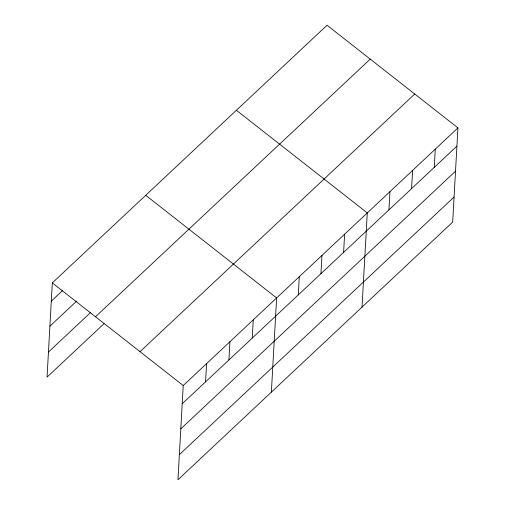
<?xml version="1.0" encoding="UTF-8"?>
<svg xmlns="http://www.w3.org/2000/svg" width="505" height="505" viewBox="0 0 505 505"><rect width="100%" height="100%" fill="white"/><g stroke="black" fill="none" stroke-linecap="round" stroke-linejoin="round"><path stroke-width="0.76" d="M457.94 127.891L183.227 385.542L177.956 479.75L452.676 222.099L457.94 127.891L327.044 25.25L52.324 282.901L47.06 377.109L104.011 323.692M205.554 381.875L206.577 363.644M228.91 359.977L229.927 341.74M252.26 338.072L253.276 319.842M271.362 392.145L276.626 297.944L145.73 195.302M298.272 294.92L299.295 276.683M320.94 273.659L321.956 255.429M343.602 252.405L344.618 234.168M362.016 307.122L367.286 212.914L236.384 110.273M388.932 209.891L389.948 191.66M411.594 188.636L412.617 170.4M434.262 167.382L435.278 149.145M51.302 301.138L62.696 290.451M49.9 326.205L76.672 301.1M48.461 352.042L90.603 312.513M95.521 316.774L370.241 59.123M140.03 351.669L414.744 94.018M182.204 403.779L456.924 146.122M180.803 428.846L455.523 171.195M179.357 454.677L454.077 197.026M52.324 282.901L183.227 385.542"/></g></svg>
